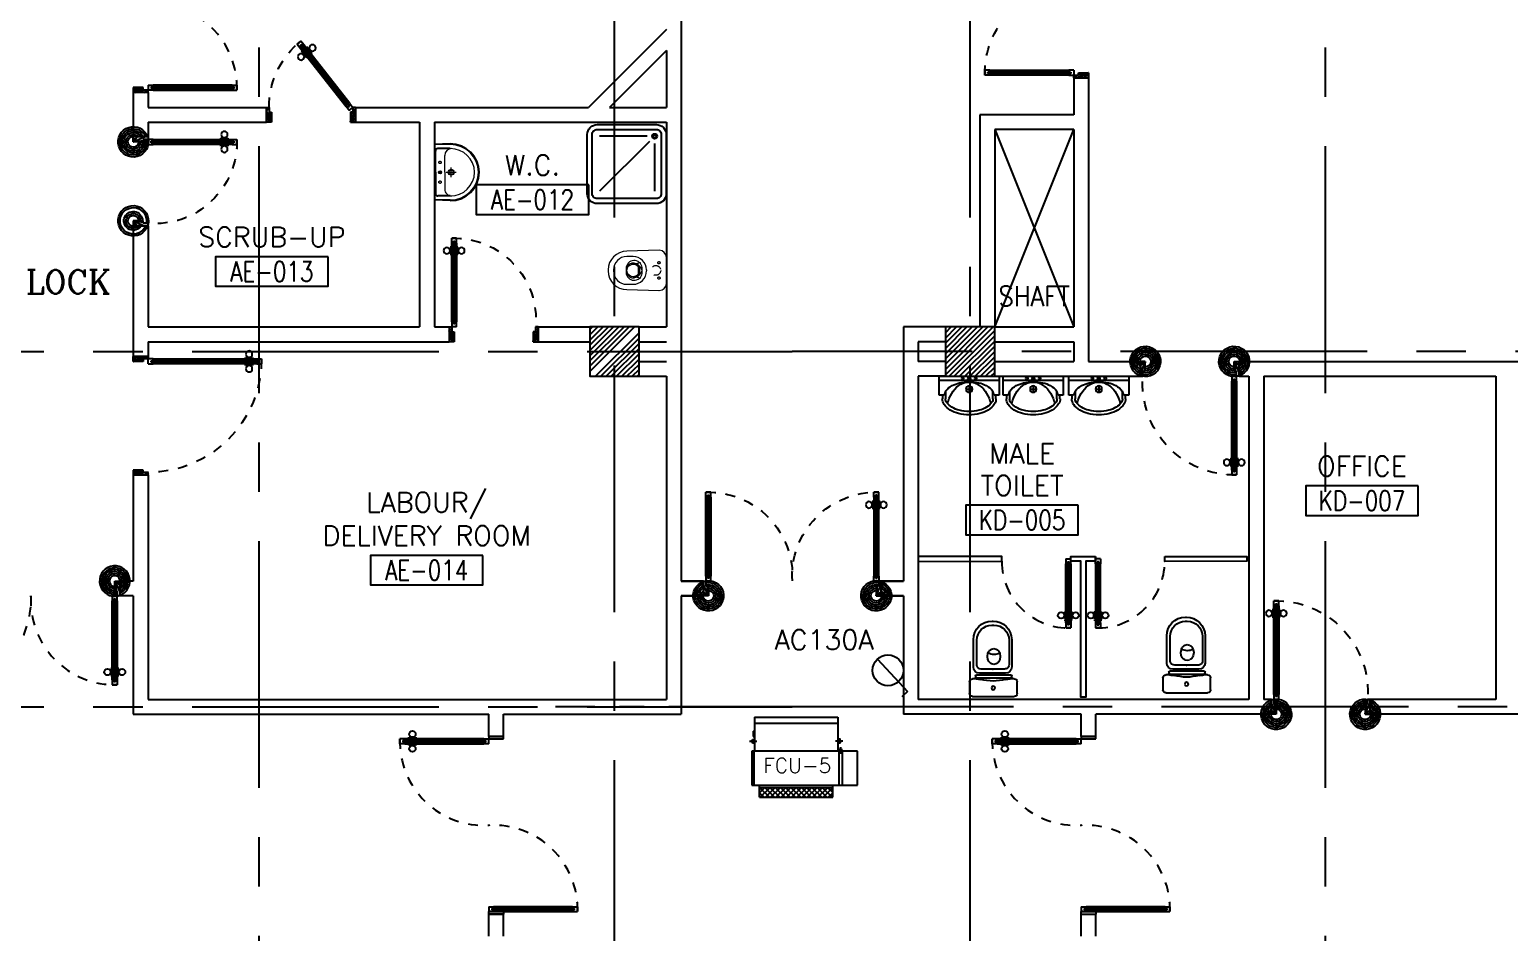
# Model space of a CAD drawing. Extents: x 417866.9 to 417960.2, y 43448 to 43538.2.
# Drawn here: x 417881.97 to 417896.96, y 43505.41 to 43514.56 of the extents above; entities that cross this region are included whole.
import ezdxf
from ezdxf.enums import TextEntityAlignment as Align

# ---------------------------------------------------------------- set-up
doc = ezdxf.new("R2010")
doc.units = 0
doc.header["$MEASUREMENT"] = 0
for name, pattern in [('CENTER', [2, 1.25, -0.25, 0.25, -0.25]), ('CENTERX2', [4, 2.5, -0.5, 0.5, -0.5]), ('DASHED', [0.75, 0.5, -0.25]), ('HIDDEN', [0.375, 0.25, -0.125]), ('HIDDEN2', [0.1875, 0.125, -0.0625])]:
    doc.linetypes.add(name, pattern=pattern)
doc.layers.get('0').update_dxf_attribs({"color": 11, "linetype": 'CONTINUOUS'})
for name, color, linetype in [('AXES', 11, 'CENTERX2'), ('AXES1', 11, 'CENTER'), ('COL', 11, 'CONTINUOUS'), ('DIM', 11, 'CONTINUOUS'), ('DOOR', 11, 'CONTINUOUS'), ('DOOR-DIM', 11, 'CONTINUOUS'), ('E-SOCKETS', 4, 'CONTINUOUS'), ('FCU', 7, 'CONTINUOUS'), ('FIX', 11, 'CONTINUOUS'), ('HAT', 11, 'CONTINUOUS'), ('PART', 11, 'CONTINUOUS'), ('RM-BOX', 11, 'CONTINUOUS'), ('RM-NAME', 11, 'CONTINUOUS'), ('RM-NO', 11, 'CONTINUOUS'), ('SCD', 2, 'CONTINUOUS'), ('SHAFTS', 11, 'CONTINUOUS'), ('SUNI-FUR', 11, 'CONTINUOUS'), ('TXT', 11, 'CONTINUOUS'), ('WALL', 11, 'CONTINUOUS')]:
    doc.layers.add(name, color=color, linetype=linetype)
doc.styles.add('ROMANC', font='romanc', dxfattribs={"height": 0.1})
doc.styles.add('ROMANS', font='ROMANS.shx', dxfattribs={"width": 0.6})

# ---------------------------------------------------------------- blocks, each defined once
blk = doc.blocks.new('RM1')
at = {"layer": 'RM-BOX'}
blk.add_lwpolyline([(570, -200), (-570, -200), (-570, -500), (570, -500)], close=True, dxfattribs=at)
at = {"layer": 'RM-NAME', "style": 'ROMANS'}
for tag, p in [('ROOMNAME1', (0, 324)), ('ROOMNAME2', (0, 0))]:
    blk.add_attdef(tag, text='', height=200, dxfattribs=at).set_placement(p, align=Align.MIDDLE)
at = {"layer": 'RM-NO', "style": 'ROMANS', "width": 0.8}
blk.add_attdef('ROOMNO', text='', height=200, dxfattribs=at).set_placement((0, -350), align=Align.MIDDLE)
blk = doc.blocks.new('A$C272A55A0')
at = {"layer": 'DOOR', "color": 0, "linetype": 'ByBlock'}
for p, q in [((0, 900), (0, 1050)), ((50, 1050), (0, 1050)), ((50, 950), (50, 1050)), ((1750, 950), (1750, 1050)), ((1750, 1050), (1800, 1050)), ((1800, 1050), (1800, 900)), ((0, 900), (25, 900)), ((25, 950), (50, 950)), ((25, 900), (25, 950)), ((75, 900), (25, 900)), ((25, 850), (25, 900)), ((75, 900), (75, 850)), ((1725, 900), (1775, 900)), ((1725, 900), (1725, 850)), ((1775, 950), (1750, 950)), ((1775, 900), (1775, 950)), ((1800, 900), (1775, 900)), ((1775, 850), (1775, 900)), ((42, 850), (25, 850)), ((58, 870), (42, 870)), ((42, 870), (42, 850)), ((58, 850), (58, 870)), ((75, 850), (58, 850)), ((1725, 850), (1742, 850)), ((1742, 870), (1758, 870)), ((1742, 850), (1742, 870)), ((1758, 870), (1758, 850)), ((1758, 850), (1775, 850)), ((1718, 160), (1709, 160)), ((1709, 95), (1709, 160)), ((1725, 173), (1718, 173)), ((1718, 173), (1718, 83)), ((1718, 95), (1718, 160)), ((1775, 173), (1782, 173)), ((1782, 173), (1782, 83)), ((1782, 160), (1791, 160)), ((1782, 95), (1782, 160)), ((1791, 95), (1791, 160)), ((25, 50), (42, 50)), ((25, 50), (25, 0)), ((25, 0), (75, 0)), ((75, 0), (25, 0)), ((42, 50), (42, 30)), ((42, 30), (58, 30)), ((58, 50), (75, 50)), ((58, 50), (58, 30)), ((75, 50), (75, 0)), ((1718, 95), (1709, 95)), ((1725, 83), (1718, 83)), ((1742, 50), (1725, 50)), ((1725, 50), (1725, 0)), ((1775, 0), (1725, 0)), ((1725, 0), (1775, 0)), ((1742, 50), (1742, 30)), ((1758, 30), (1742, 30)), ((1775, 50), (1758, 50)), ((1758, 50), (1758, 30)), ((1775, 83), (1782, 83)), ((1775, 50), (1775, 0)), ((1782, 95), (1791, 95))]:
    blk.add_line(p, q, dxfattribs=at)
at = {"layer": 'DOOR', "color": 9, "linetype": 'ByBlock'}
for p, q in [((50, 1050), (0, 1010)), ((50, 1050), (0, 937)), ((50, 1050), (37, 950)), ((1750, 1050), (1800, 1010)), ((1750, 1050), (1800, 937)), ((1750, 1050), (1763, 950))]:
    blk.add_line(p, q, dxfattribs=at)
at = {"layer": 'DOOR', "linetype": 'ByBlock'}
for p, q in [((25, 850), (25, 50)), ((42, 850), (42, 50)), ((58, 850), (58, 50)), ((75, 50), (75, 850)), ((1725, 50), (1725, 850)), ((1742, 850), (1742, 50)), ((1758, 850), (1758, 50)), ((1775, 850), (1775, 50))]:
    blk.add_line(p, q, dxfattribs=at)
at = {"layer": 'DOOR', "color": 0, "linetype": 'ByBlock'}
for centre in [(1676, 128), (1824, 128)]:
    blk.add_circle(centre, 32.4, dxfattribs=at)
at = {"layer": 'DOOR', "color": 9, "linetype": 'ByBlock'}
for centre, radius, start, end in [((50, 1050), 34.4, 180, 270), ((50, 1050), 14.4, 180, 270), ((1750, 1050), 14.4, 270, 0), ((1750, 1050), 34.4, 270, 0), ((50, 1050), 54.4, 203.2074, 270), ((50, 1050), 74.4, 227.7764, 270), ((50, 1050), 94.4, 238.0182, 270), ((50, 1050), 114, 244.0838, 257.3774), ((50, 1050), 134, 248.1598, 259.28), ((50, 1050), 154, 251.1053, 256.2858), ((1750, 1050), 54.4, 270, 336.7926), ((1750, 1050), 74.4, 270, 312.2236), ((1750, 1050), 94.4, 270, 301.9818), ((1750, 1050), 114, 282.6226, 295.9162), ((1750, 1050), 134, 280.72, 291.8402), ((1750, 1050), 154, 283.7142, 288.8947)]:
    blk.add_arc(centre, radius, start, end, dxfattribs=at)
at = {"layer": 'DOOR', "linetype": 'HIDDEN', "ltscale": 0.5}
for centre, start, end in [((50, 851), 268.3174, 3.2965), ((1750, 851), 176.7035, 271.6826)]:
    blk.add_arc(centre, 851, start, end, dxfattribs=at)
at = {"layer": 'WALL', "linetype": 'ByBlock'}
blk.add_line((1800, 900), (1800, 1050), dxfattribs=at)
blk = doc.blocks.new('COL50')
at = {"layer": 'COL'}
blk.add_lwpolyline([(-250, 250), (-250, -250), (250, -250), (250, 250)], close=True, dxfattribs=at)
blk = doc.blocks.new('*X104')
at = {"color": 0}
for p, q in [((193089, 55150), (193540, 55601)), ((193089, 55203), (193487, 55601)), ((193089, 55256), (193434, 55601)), ((193089, 55309), (193381, 55601)), ((193089, 55362), (193328, 55601)), ((193089, 55415), (193275, 55601)), ((193089, 55468), (193222, 55601)), ((193089, 55521), (193169, 55601)), ((193089, 55574), (193116, 55601)), ((193146, 55101), (193589, 55544)), ((193199, 55101), (193589, 55491)), ((193252, 55101), (193589, 55438)), ((193305, 55101), (193589, 55385)), ((193358, 55101), (193589, 55332)), ((193411, 55101), (193589, 55278)), ((193464, 55101), (193589, 55225)), ((193517, 55101), (193589, 55172)), ((193570, 55101), (193589, 55119))]:
    blk.add_line(p, q, dxfattribs=at)
blk = doc.blocks.new('*X58')
at = {"color": 0}
for p, q in [((84179, 55117), (84663, 55601)), ((84179, 55170), (84610, 55601)), ((84179, 55223), (84557, 55601)), ((84179, 55276), (84504, 55601)), ((84179, 55329), (84451, 55601)), ((84179, 55382), (84398, 55601)), ((84179, 55435), (84345, 55601)), ((84179, 55488), (84292, 55601)), ((84179, 55541), (84239, 55601)), ((84179, 55594), (84186, 55601)), ((84216, 55101), (84679, 55564)), ((84269, 55101), (84679, 55511)), ((84322, 55101), (84679, 55458)), ((84375, 55101), (84679, 55405)), ((84428, 55101), (84679, 55352)), ((84481, 55101), (84679, 55299)), ((84534, 55101), (84679, 55246)), ((84587, 55101), (84679, 55193)), ((84640, 55101), (84679, 55140))]:
    blk.add_line(p, q, dxfattribs=at)
blk = doc.blocks.new('DOOR90')
at = {"layer": 'DOOR', "color": 7, "linetype": 'ByBlock'}
for p, q in [((-150, 0), (0, 0)), ((-150, 0), (-150, -25)), ((0, -50), (-114, 0)), ((0, -50), (-40, 0)), ((0, -50), (0, 0)), ((-1000, -25), (-1050, -25)), ((-1050, -75), (-1050, -25)), ((-1050, -25), (-1050, -75)), ((-1000, -75), (-1050, -75)), ((-1000, -42), (-1020, -42)), ((-1020, -42), (-1020, -58)), ((-1000, -58), (-1020, -58)), ((-1000, -25), (-1000, -42)), ((-1000, -58), (-1000, -75)), ((-878, -18), (-968, -18)), ((-968, -25), (-968, -18)), ((-968, -75), (-968, -82)), ((-878, -82), (-968, -82)), ((-955, -9), (-890, -9)), ((-955, -18), (-955, -9)), ((-955, -18), (-890, -18)), ((-955, -82), (-890, -82)), ((-955, -82), (-955, -91)), ((-955, -91), (-890, -91)), ((-890, -18), (-890, -9)), ((-890, -82), (-890, -91)), ((-878, -25), (-878, -18)), ((-878, -75), (-878, -82)), ((-200, -25), (-150, -25)), ((-200, -42), (-200, -25)), ((-180, -42), (-200, -42)), ((-200, -58), (-180, -58)), ((-200, -75), (-200, -58)), ((-150, -75), (-200, -75)), ((-180, -58), (-180, -42)), ((-150, -25), (-100, -25)), ((-150, -75), (-150, -25)), ((-100, -25), (-100, -50)), ((0, -50), (-100, -37)), ((-100, -50), (0, -50)), ((-150, -875), (-100, -875)), ((-150, -900), (-150, -875)), ((0, -850), (-114, -900)), ((-100, -875), (-100, -850)), ((0, -850), (-100, -863)), ((-100, -850), (0, -850)), ((0, -850), (-40, -900)), ((0, -850), (0, -900)), ((-150, -900), (0, -900)), ((0, -900), (-150, -900))]:
    blk.add_line(p, q, dxfattribs=at)
at = {"layer": 'DOOR', "linetype": 'ByBlock'}
for p, q in [((-200, -25), (-1000, -25)), ((-200, -42), (-1000, -42)), ((-200, -58), (-1000, -58)), ((-1000, -75), (-200, -75))]:
    blk.add_line(p, q, dxfattribs=at)
at = {"layer": 'DOOR', "color": 7, "linetype": 'ByBlock'}
for centre in [(-923, 24), (-923, -124)]:
    blk.add_circle(centre, 32.4, dxfattribs=at)
for centre, radius, start, end in [((0, -50), 154, 161.1053, 166.2858), ((0, -50), 94.4, 148.0182, 180), ((0, -50), 134, 158.1598, 169.28), ((0, -50), 114, 154.0838, 167.3774), ((0, -50), 74.4, 137.7764, 180), ((0, -50), 54.4, 113.2074, 180), ((0, -50), 34.4, 90, 180), ((0, -50), 14.4, 90, 180), ((0, -850), 154, 193.7142, 198.8947), ((0, -850), 134, 190.72, 201.8402), ((0, -850), 94.4, 180, 211.9818), ((0, -850), 74.4, 180, 222.2236), ((0, -850), 54.4, 180, 246.7926), ((0, -850), 34.4, 180, 270), ((0, -850), 14.4, 180, 270)]:
    blk.add_arc(centre, radius, start, end, dxfattribs=at)
at = {"layer": 'DOOR', "linetype": 'HIDDEN', "ltscale": 0.5}
blk.add_arc((-222, -50), 828, 178.2701, 275.003, dxfattribs=at)
blk = doc.blocks.new('DOOR100')
at = {"layer": 'DOOR', "color": 7, "linetype": 'ByBlock'}
for p, q in [((-91, 1205), (-91, 1140)), ((-82, 1205), (-91, 1205)), ((-82, 1128), (-82, 1218)), ((-75, 1218), (-82, 1218)), ((-82, 1205), (-82, 1140)), ((-75, 1250), (-75, 1300)), ((-75, 1300), (-25, 1300)), ((-25, 1300), (-75, 1300)), ((-58, 1250), (-75, 1250)), ((-58, 1250), (-58, 1270)), ((-42, 1270), (-58, 1270)), ((-42, 1250), (-42, 1270)), ((-25, 1250), (-42, 1250)), ((-25, 1250), (-25, 1300)), ((-25, 1218), (-18, 1218)), ((-18, 1128), (-18, 1218)), ((-18, 1205), (-18, 1140)), ((-18, 1205), (-9, 1205)), ((-9, 1205), (-9, 1140)), ((-82, 1140), (-91, 1140)), ((-75, 1128), (-82, 1128)), ((-25, 1128), (-18, 1128)), ((-18, 1140), (-9, 1140)), ((-1200, 0), (-1200, 150)), ((-1200, 150), (-1175, 150)), ((-1200, 150), (-1200, 0)), ((-1175, 150), (-1175, 100)), ((-75, 200), (-58, 200)), ((-75, 150), (-75, 200)), ((-75, 150), (-25, 150)), ((-58, 200), (-58, 180)), ((-58, 180), (-42, 180)), ((-42, 200), (-25, 200)), ((-42, 180), (-42, 200)), ((-25, 200), (-25, 150)), ((0, 150), (-25, 150)), ((-25, 150), (-25, 100)), ((0, 0), (0, 150)), ((0, 150), (0, 0)), ((-1150, 0), (-1200, 114)), ((-1150, 0), (-1200, 40)), ((-1150, 0), (-1200, 0)), ((-1175, 100), (-1150, 100)), ((-1150, 0), (-1163, 100)), ((-1150, 100), (-1150, 0)), ((-50, 0), (0, 114)), ((-50, 100), (-50, 0)), ((-50, 0), (-37, 100)), ((-25, 100), (-50, 100)), ((-50, 0), (0, 40)), ((-50, 0), (0, 0))]:
    blk.add_line(p, q, dxfattribs=at)
at = {"layer": 'DOOR', "linetype": 'ByBlock'}
for p, q in [((-75, 1250), (-75, 200)), ((-58, 200), (-58, 1250)), ((-42, 200), (-42, 1250)), ((-25, 200), (-25, 1250))]:
    blk.add_line(p, q, dxfattribs=at)
at = {"layer": 'DOOR', "color": 7, "linetype": 'ByBlock'}
for centre in [(-124, 1173), (24, 1173)]:
    blk.add_circle(centre, 32.4, dxfattribs=at)
at = {"layer": 'DOOR', "linetype": 'HIDDEN', "ltscale": 0.5}
blk.add_arc((-25, 150), 1150, 90, 180, dxfattribs=at)
at = {"layer": 'DOOR', "color": 7, "linetype": 'ByBlock'}
for centre, radius, start, end in [((-1150, 0), 154, 103.7142, 108.8947), ((-50, 0), 154, 71.1053, 76.2858), ((-1150, 0), 134, 100.72, 111.8402), ((-1150, 0), 94.4, 90, 121.9818), ((-1150, 0), 74.4, 90, 132.2236), ((-1150, 0), 54.4, 90, 156.7926), ((-1150, 0), 34.4, 90, 180), ((-1150, 0), 14.4, 90, 180), ((-50, 0), 94.4, 58.0182, 90), ((-50, 0), 74.4, 47.7764, 90), ((-50, 0), 54.4, 23.2074, 90), ((-50, 0), 34.4, 0, 90), ((-50, 0), 14.4, 0, 90), ((-50, 0), 134, 68.1598, 79.28), ((-50, 0), 114, 64.0838, 77.3774)]:
    blk.add_arc(centre, radius, start, end, dxfattribs=at)
blk = doc.blocks.new('DOOR90C')
at = {"layer": 'DOOR', "color": 7, "linetype": 'ByBlock'}
for p, q in [((150, 900), (0, 900)), ((0, 900), (0, 875)), ((150, 850), (36, 900)), ((150, 850), (110, 900)), ((150, 850), (150, 900)), ((0, 875), (50, 875)), ((50, 875), (50, 850)), ((150, 850), (50, 863)), ((50, 850), (150, 850)), ((-641, 591), (-672, 552)), ((-672, 552), (-641, 591)), ((-633, 521), (-672, 552)), ((-602, 560), (-641, 591)), ((-638, 546), (-628, 559)), ((-622, 534), (-638, 546)), ((-633, 521), (-622, 534)), ((-613, 547), (-628, 559)), ((-613, 547), (-602, 560)), ((-607, 501), (-612, 495)), ((-541, 440), (-612, 495)), ((-602, 487), (-607, 480)), ((-607, 480), (-556, 440)), ((-602, 487), (-551, 447)), ((-577, 540), (-572, 546)), ((-501, 490), (-572, 546)), ((-562, 538), (-557, 545)), ((-562, 538), (-511, 498)), ((-557, 545), (-506, 505)), ((-511, 498), (-506, 505)), ((-506, 485), (-501, 490)), ((-551, 447), (-556, 440)), ((-537, 445), (-541, 440)), ((-29, 69), (-39, 56)), ((-39, 56), (0, 25)), ((-13, 57), (-29, 69)), ((-9, 95), (-19, 82)), ((-19, 82), (-3, 69)), ((-3, 69), (-13, 57)), ((31, 64), (-9, 95)), ((31, 64), (0, 25)), ((0, 0), (0, 25)), ((0, 25), (50, 25)), ((150, 50), (36, 0)), ((50, 50), (150, 50)), ((150, 50), (50, 37)), ((50, 25), (50, 50)), ((150, 50), (110, 0)), ((150, 50), (150, 0))]:
    blk.add_line(p, q, dxfattribs=at)
at = {"layer": 'DOOR', "linetype": 'ByBlock'}
for p, q in [((-641, 591), (-9, 95)), ((-39, 56), (-633, 521)), ((-29, 69), (-622, 534)), ((-19, 82), (-613, 547))]:
    blk.add_line(p, q, dxfattribs=at)
at = {"layer": 'DOOR', "color": 7, "linetype": 'ByBlock'}
for centre in [(-602, 435), (-511, 551)]:
    blk.add_circle(centre, 32.4, dxfattribs=at)
for centre, radius, start, end in [((150, 850), 154, 161.1053, 166.2858), ((150, 850), 134, 158.1598, 169.28), ((150, 850), 94.4, 148.0182, 180), ((150, 850), 74.4, 137.7764, 180), ((150, 850), 54.4, 113.2074, 180), ((150, 850), 34.4, 90, 180), ((150, 850), 14.4, 90, 180), ((150, 50), 134, 190.72, 201.8402), ((150, 50), 114, 192.6226, 205.9162), ((150, 50), 94.4, 180, 211.9818), ((150, 50), 74.4, 180, 222.2236), ((150, 50), 54.4, 180, 246.7926), ((150, 50), 34.4, 180, 270), ((150, 50), 14.4, 180, 270)]:
    blk.add_arc(centre, radius, start, end, dxfattribs=at)
at = {"layer": 'DOOR', "linetype": 'HIDDEN', "ltscale": 0.5}
blk.add_arc((2, 7), 868, 90.1618, 137.7823, dxfattribs=at)
blk = doc.blocks.new('2')
at = {"layer": 'SUNI-FUR', "linetype": 'Continuous'}
for p, q in [((0.014, 0.765), (0.004, 0.765)), ((0.016, 0.724), (-0.003, 0.724)), ((-0.185, 0.576), (-0.185, 0.3)), ((-0.159, 0.57), (-0.159, 0.32)), ((-0.005, 0.487), (-0.029, 0.481)), ((0.019, 0.481), (-0.005, 0.487)), ((0.168, 0.32), (0.168, 0.57)), ((0.203, 0.3), (0.203, 0.576)), ((-0.065, 0.438), (-0.07, 0.406)), ((-0.07, 0.406), (-0.065, 0.375)), ((-0.029, 0.331), (-0.005, 0.326)), ((-0.005, 0.326), (0.019, 0.331)), ((0.06, 0.406), (0.055, 0.438)), ((0.057, 0.377), (0.06, 0.406)), ((-0.211, 0.18), (-0.17, 0.18)), ((-0.186, 0.199), (-0.186, 0.208)), ((-0.176, 0.218), (0.172, 0.218)), ((0.172, 0.189), (-0.176, 0.189)), ((-0.122, 0.237), (0.009, 0.237)), ((-0.113, 0.279), (0.008, 0.279)), ((0.001, 0.279), (0.123, 0.279)), ((0.008, 0.279), (0.001, 0.279)), ((0.009, 0.237), (0.14, 0.237)), ((0.174, 0.18), (0.211, 0.18)), ((0.174, 0.18), (0.174, 0.18)), ((0.182, 0.208), (0.182, 0.199)), ((-0.241, 0.03), (-0.241, 0.15)), ((0.211, 0), (-0.211, 0)), ((0.241, 0.15), (0.241, 0.03))]:
    blk.add_line(p, q, dxfattribs=at)
blk.add_circle((0.002, 0.087), 0.0184, dxfattribs=at)
for centre, radius, start, end in [((0.004, 0.576), 0.189, 90, 180), ((0.014, 0.576), 0.189, 0, 90), ((-0.005, 0.57), 0.154, 90, 180), ((0.014, 0.57), 0.154, 0, 90), ((0.013, 0.412), 0.082, 141.0758, 161.504), ((0.002, 0.421), 0.0682, 117.1532, 141.0758), ((-0.012, 0.421), 0.0682, 38.9242, 62.8468), ((-0.023, 0.412), 0.082, 18.496, 38.9242), ((-0.122, 0.3), 0.063, 180, 270), ((-0.116, 0.322), 0.0432, 183.5129, 273.5129), ((0.013, 0.401), 0.082, 198.496, 218.9242), ((-0.007, 0.537), 0.112, 239.4234, 302.9162), ((0.002, 0.392), 0.0682, 218.9242, 242.8468), ((-0.012, 0.392), 0.0682, 297.1532, 321.0758), ((-0.029, 0.406), 0.0901, 321.0758, 341.504), ((0.125, 0.322), 0.0432, 266.4871, 356.4871), ((0.14, 0.3), 0.063, 270, 0), ((-0.211, 0.15), 0.03, 90, 180), ((-0.176, 0.208), 0.01, 90, 180), ((-0.176, 0.199), 0.01, 180, 270), ((-0.201, -0.252), 0.433, 79.7535, 85.8109), ((0.075, 1.126), 0.973, 258.1938, 265.7347), ((-0.07, 1.126), 0.973, 274.2653, 281.8062), ((0.206, -0.252), 0.433, 94.1891, 100.2465), ((0.172, 0.208), 0.01, 0, 90), ((0.172, 0.199), 0.01, 270, 0), ((0.211, 0.15), 0.03, 0, 90), ((-0.211, 0.03), 0.03, 180, 270), ((0.211, 0.03), 0.03, 270, 0)]:
    blk.add_arc(centre, radius, start, end, dxfattribs=at)
blk = doc.blocks.new('LAV1')
at = {"layer": 'FIX', "linetype": 'ByBlock', "ltscale": 0.3}
for p, q in [((-287, 210), (-280, 50)), ((-240, 210), (-240, 85)), ((240, 210), (240, 85)), ((287, 210), (280, 50)), ((0, 60), (-215, 60)), ((0, 60), (215, 60))]:
    blk.add_line(p, q, dxfattribs=at)
at = {"layer": 'FIX', "linetype": 'Continuous', "lineweight": 20}
for p, q in [((-280, 210), (-280, 50)), ((0, 155), (-170, 155)), ((0, 155), (170, 155)), ((280, 210), (280, 50)), ((0, 50), (-280, 50)), ((0, 50), (-247, 50)), ((0, 50), (280, 50)), ((0, 50), (247, 50))]:
    blk.add_line(p, q, dxfattribs=at)
at = {"layer": 'FIX', "linetype": 'DASHED', "lineweight": 20, "ltscale": 0.05}
for p, q in [((50, 220), (-50, 220)), ((0, 170), (0, 270)), ((0, 170), (0, 270))]:
    blk.add_line(p, q, dxfattribs=at)
at = {"layer": 'FIX', "lineweight": 20}
for p, q in [((16, 107), (-15, 107)), ((0, 92), (0, 123))]:
    blk.add_line(p, q, dxfattribs=at)
for centre, radius in [((0, 220), 29.5), ((0, 220), 22.5), ((0, 107), 15.5)]:
    blk.add_circle(centre, radius, dxfattribs=at)
at = {"layer": 'FIX', "linetype": 'HIDDEN', "lineweight": 20, "ltscale": 0.05}
for centre in [(-100, 107), (100, 107)]:
    blk.add_circle(centre, 12.4, dxfattribs=at)
at = {"layer": 'FIX', "linetype": 'ByBlock', "ltscale": 0.3}
for centre, radius, start, end in [((5, 212), 292, 90.9964, 180.3903), ((-5, 212), 292, 359.6097, 89.0036), ((-215, 85), 25, 180, 270), ((215, 85), 25, 270, 0)]:
    blk.add_arc(centre, radius, start, end, dxfattribs=at)
at = {"layer": 'FIX', "linetype": 'Continuous', "lineweight": 20}
for centre, radius, start, end in [((5, 212), 285, 91.0202, 180.4), ((5, 212), 245, 91.1813, 180.4657), ((-5, 212), 285, 359.6, 88.9798), ((-5, 212), 245, 359.5343, 88.8187), ((-170, 225), 70, 180, 270), ((170, 225), 70, 270, 0)]:
    blk.add_arc(centre, radius, start, end, dxfattribs=at)
blk = doc.blocks.new('WC1')
at = {"layer": 'FIX', "lineweight": 20}
for p, q in [((35, 204), (-293, 194)), ((-482, 5), (-482, -5)), ((-429, 5), (-429, -5)), ((-289, 24), (-295, 0)), ((-295, 0), (-289, -24)), ((-230, 141), (-293, 141)), ((-150, 76), (-245, 60)), ((-94, 5), (-94, -5)), ((108, 0), (108, 131)), ((108, -131), (108, 0)), ((-293, -141), (-230, -141)), ((-245, -60), (-150, -76)), ((-293, -194), (35, -204)), ((32, -204), (35, -204))]:
    blk.add_line(p, q, dxfattribs=at)
at = {"layer": 'FIX', "linetype": 'Continuous', "lineweight": 20}
blk.add_line((-175, -47), (-175, 45), dxfattribs=at)
at = {"layer": 'FIX', "linetype": 'HIDDEN2', "lineweight": 20, "ltscale": 0.3}
blk.add_circle((0, 0), 49.8, dxfattribs=at)
at = {"layer": 'FIX', "linetype": 'HIDDEN', "lineweight": 20, "ltscale": 0.05}
for centre in [(32, 78), (32, -77)]:
    blk.add_circle(centre, 11.6, dxfattribs=at)
at = {"layer": 'FIX', "lineweight": 20}
for centre, radius, start, end in [((-293, 5), 189, 90, 180), ((35, 131), 73, 360, 90), ((-293, 5), 136, 90, 180), ((-228, -7), 68.2, 128.9242, 152.8468), ((-219, -18), 82, 108.496, 128.9242), ((-230, 5), 136, 360, 90), ((-293, -5), 189, 180, 270), ((-293, -5), 136, 180, 270), ((-228, 7), 68.2, 207.1532, 231.0758), ((-219, 18), 82, 231.0758, 251.504), ((-230, -5), 136, 270, 0), ((35, -131), 73, 270, 0)]:
    blk.add_arc(centre, radius, start, end, dxfattribs=at)
at = {"layer": 'FIX', "linetype": 'Continuous', "lineweight": 20}
for centre, start, end in [((-198, 46), 357.6662, 91.6121), ((-197, -46), 268.3879, 2.3338)]:
    blk.add_arc(centre, 22.3, start, end, dxfattribs=at)
blk = doc.blocks.new('A$C24ED45A6')
at = {"layer": 'DOOR', "color": 0, "linetype": 'ByBlock'}
for p, q in [((909, 1055), (909, 990)), ((918, 1055), (909, 1055)), ((918, 978), (918, 1068)), ((925, 1068), (918, 1068)), ((918, 1055), (918, 990)), ((925, 1100), (925, 1150)), ((925, 1150), (975, 1150)), ((975, 1150), (925, 1150)), ((942, 1100), (925, 1100)), ((942, 1100), (942, 1120)), ((958, 1120), (942, 1120)), ((958, 1100), (958, 1120)), ((975, 1100), (958, 1100)), ((975, 1100), (975, 1150)), ((975, 1068), (982, 1068)), ((982, 978), (982, 1068)), ((982, 1055), (982, 990)), ((982, 1055), (991, 1055)), ((991, 1055), (991, 990)), ((918, 990), (909, 990)), ((925, 978), (918, 978)), ((975, 978), (982, 978)), ((982, 990), (991, 990)), ((0, 0), (0, 150)), ((0, 150), (25, 150)), ((25, 150), (25, 100)), ((925, 150), (925, 200)), ((925, 200), (942, 200)), ((925, 150), (975, 150)), ((942, 200), (942, 180)), ((942, 180), (958, 180)), ((958, 180), (958, 200)), ((958, 200), (975, 200)), ((975, 200), (975, 150)), ((1000, 150), (975, 150)), ((975, 150), (975, 100)), ((1000, 150), (1000, 0)), ((50, 0), (0, 0)), ((25, 100), (50, 100)), ((50, 100), (50, 0)), ((975, 100), (950, 100)), ((950, 100), (950, 0)), ((950, 0), (1000, 0))]:
    blk.add_line(p, q, dxfattribs=at)
at = {"layer": 'DOOR', "linetype": 'ByBlock'}
for p, q in [((925, 1100), (925, 200)), ((942, 200), (942, 1100)), ((958, 200), (958, 1100)), ((975, 200), (975, 1100))]:
    blk.add_line(p, q, dxfattribs=at)
at = {"layer": 'DOOR', "color": 9, "linetype": 'ByBlock'}
for p, q in [((50, 0), (0, 114)), ((50, 0), (0, 40)), ((50, 0), (37, 100)), ((950, 0), (1000, 114)), ((950, 0), (963, 100)), ((950, 0), (1000, 40))]:
    blk.add_line(p, q, dxfattribs=at)
at = {"layer": 'DOOR', "color": 0, "linetype": 'ByBlock'}
for centre in [(876, 1023), (1024, 1023)]:
    blk.add_circle(centre, 32.4, dxfattribs=at)
at = {"layer": 'DOOR', "linetype": 'HIDDEN', "ltscale": 0.5}
blk.add_arc((950, 222), 928, 88.456, 184.4816, dxfattribs=at)
at = {"layer": 'DOOR', "color": 9, "linetype": 'ByBlock'}
for centre, radius, start, end in [((50, 0), 154, 103.7142, 108.8947), ((950, 0), 154, 71.1053, 76.2858), ((50, 0), 134, 100.72, 111.8402), ((50, 0), 114, 102.6226, 115.9162), ((50, 0), 94.4, 90, 121.9818), ((50, 0), 74.4, 90, 132.2236), ((50, 0), 54.4, 90, 156.7926), ((50, 0), 34.4, 90, 180), ((50, 0), 14.4, 90, 180), ((950, 0), 94.4, 58.0182, 90), ((950, 0), 74.4, 47.7764, 90), ((950, 0), 54.4, 23.2074, 90), ((950, 0), 34.4, 0, 90), ((950, 0), 14.4, 0, 90), ((950, 0), 134, 68.1598, 79.28), ((950, 0), 114, 64.0838, 77.3774)]:
    blk.add_arc(centre, radius, start, end, dxfattribs=at)
at = {"layer": 'WALL'}
blk.add_line((1000, 0), (1000, 150), dxfattribs=at)
blk = doc.blocks.new('fe-door')
at = {"layer": 'DOOR', "color": 0, "linetype": 'ByBlock'}
for p, q in [((150, 1800), (0, 1800)), ((0, 1800), (0, 1775)), ((150, 1775), (150, 1800)), ((-900, 1775), (-900, 1725)), ((-900, 1725), (-900, 1775)), ((-850, 1775), (-900, 1775)), ((-850, 1725), (-900, 1725)), ((-870, 1758), (-870, 1742)), ((-850, 1758), (-870, 1758)), ((-850, 1742), (-870, 1742)), ((-850, 1775), (-850, 1758)), ((-850, 1742), (-850, 1725)), ((-818, 1775), (-818, 1782)), ((-728, 1782), (-818, 1782)), ((-818, 1725), (-818, 1718)), ((-728, 1718), (-818, 1718)), ((-805, 1782), (-805, 1791)), ((-805, 1791), (-740, 1791)), ((-805, 1782), (-740, 1782)), ((-805, 1718), (-805, 1709)), ((-805, 1718), (-740, 1718)), ((-805, 1709), (-740, 1709)), ((-740, 1782), (-740, 1791)), ((-740, 1718), (-740, 1709)), ((-728, 1775), (-728, 1782)), ((-728, 1725), (-728, 1718)), ((-50, 1758), (-50, 1775)), ((-50, 1775), (0, 1775)), ((-30, 1758), (-50, 1758)), ((-50, 1725), (-50, 1742)), ((-50, 1742), (-30, 1742)), ((0, 1725), (-50, 1725)), ((-30, 1742), (-30, 1758)), ((0, 1725), (0, 1775)), ((0, 1775), (150, 1775)), ((0, 75), (0, 25)), ((0, 75), (50, 75)), ((0, 0), (0, 25)), ((0, 25), (50, 25)), ((150, 25), (0, 25)), ((0, 0), (150, 0)), ((30, 58), (30, 42)), ((50, 58), (30, 58)), ((30, 42), (50, 42)), ((50, 75), (50, 58)), ((50, 42), (50, 25)), ((150, 25), (150, 0)), ((850, 58), (850, 75)), ((850, 75), (900, 75)), ((850, 58), (870, 58)), ((850, 25), (850, 42)), ((850, 42), (870, 42)), ((850, 25), (900, 25)), ((870, 42), (870, 58)), ((900, 25), (900, 75)), ((900, 75), (900, 25))]:
    blk.add_line(p, q, dxfattribs=at)
at = {"layer": 'DOOR', "linetype": 'ByBlock'}
for p, q in [((-50, 1775), (-850, 1775)), ((-50, 1758), (-850, 1758)), ((-50, 1742), (-850, 1742)), ((-850, 1725), (-50, 1725)), ((850, 75), (50, 75)), ((50, 58), (850, 58)), ((50, 42), (850, 42)), ((50, 25), (850, 25))]:
    blk.add_line(p, q, dxfattribs=at)
at = {"layer": 'DOOR', "color": 0, "linetype": 'ByBlock'}
for centre in [(-773, 1824), (-773, 1676)]:
    blk.add_circle(centre, 32.4, dxfattribs=at)
at = {"layer": 'DOOR', "linetype": 'HIDDEN', "ltscale": 0.5}
for centre, start, end in [((-49, 1750), 178.3174, 273.2965), ((49, 50), 358.3174, 93.2965)]:
    blk.add_arc(centre, 851, start, end, dxfattribs=at)
at = {"layer": 'WALL'}
for p, q in [((0, 1800), (150, 1800)), ((0, 0), (150, 0))]:
    blk.add_line(p, q, dxfattribs=at)
at = {"layer": 'WALL', "linetype": 'ByBlock'}
blk.add_line((0, 1800), (150, 1800), dxfattribs=at)
blk = doc.blocks.new('3')
at = {"layer": 'SUNI-FUR', "linetype": 'Continuous'}
for p, q in [((-0.304, 0), (-0.304, -0.192)), ((0.304, 0), (-0.304, 0)), ((0.304, -0.192), (0.304, 0)), ((0.304, -0.039), (-0.304, -0.039)), ((-0.254, -0.192), (-0.239, -0.15)), ((0.032, -0.13), (-0.032, -0.13)), ((0.016, -0.021), (-0.015, -0.021)), ((0, -0.005), (0, -0.037)), ((0, -0.098), (0, -0.162)), ((0.239, -0.15), (0.254, -0.192)), ((-0.304, -0.192), (-0.254, -0.192)), ((-0.271, -0.228), (-0.271, -0.192)), ((-0.239, -0.228), (-0.239, -0.15)), ((0.239, -0.15), (0.239, -0.228)), ((0.254, -0.192), (0.304, -0.192)), ((0.271, -0.192), (0.271, -0.228))]:
    blk.add_line(p, q, dxfattribs=at)
for centre, radius in [((-0.065, -0.021), 0.0124), ((0, -0.13), 0.0325), ((0, -0.021), 0.0155), ((0.065, -0.021), 0.0124)]:
    blk.add_circle(centre, radius, dxfattribs=at)
for centre, radius, start, end in [((-0.085, -0.267), 0.193, 117.0377, 142.6695), ((-0.028, -0.365), 0.307, 103.0865, 118.1878), ((0.054, -0.312), 0.27, 118.7422, 143.0578), ((-0.008, -0.528), 0.47, 89.0532, 100.9895), ((-0.012, -0.189), 0.13, 84.8536, 119.4454), ((0, -0.527), 0.469, 78.0637, 90), ((0.003, -0.228), 0.168, 61.4441, 91.1678), ((-0.04, -0.297), 0.25, 35.9608, 60.2764), ((0.034, -0.367), 0.306, 62.9623, 78.0637), ((0.085, -0.267), 0.193, 37.3305, 62.9623), ((-0.191, -0.235), 0.0807, 174.5539, 214.673), ((-0.083, -0.16), 0.212, 214.673, 239.0867), ((-0.187, -0.234), 0.0525, 173.0893, 213.2084), ((-0.083, -0.16), 0.18, 214.673, 239.0867), ((0.204, -0.373), 0.433, 163.2739, 167.375), ((0.104, -0.343), 0.328, 144.0392, 163.2739), ((-0.104, -0.343), 0.328, 16.7261, 35.9608), ((0.089, -0.171), 0.167, 300.9133, 325.327), ((0.089, -0.171), 0.2, 300.9133, 325.327), ((-0.204, -0.373), 0.433, 12.7359, 16.7261), ((0.171, -0.228), 0.068, 325.327, 0), ((0.171, -0.228), 0.101, 325.327, 0), ((-0.035, -0.081), 0.305, 239.0867, 256.0699), ((-0.035, -0.081), 0.272, 239.0867, 256.0699), ((0, 0.062), 0.452, 256.0699, 270), ((0, 0.062), 0.419, 256.0699, 270), ((0, 0.062), 0.419, 270, 283.9301), ((0, 0.062), 0.452, 270, 283.9301), ((0.035, -0.081), 0.272, 283.9301, 300.9133), ((0.035, -0.081), 0.305, 283.9301, 300.9133)]:
    blk.add_arc(centre, radius, start, end, dxfattribs=at)
blk = doc.blocks.new('*X226')
at = {"color": 0}
for p, q in [((16890, -2467), (16943, -2414)), ((16890, -2520), (16990, -2420)), ((16990, -2565), (16890, -2465)), ((16890, -2573), (16990, -2473)), ((16990, -2619), (16890, -2519)), ((16890, -2626), (16990, -2526)), ((16990, -2512), (16892, -2414)), ((16990, -2459), (16945, -2414)), ((16990, -2672), (16890, -2572)), ((16890, -2679), (16990, -2579)), ((16990, -2725), (16890, -2625)), ((16890, -2732), (16990, -2632)), ((16990, -2778), (16890, -2678)), ((16890, -2785), (16990, -2685)), ((16990, -2831), (16890, -2731)), ((16890, -2838), (16990, -2738)), ((16990, -2884), (16890, -2784)), ((16890, -2891), (16990, -2791)), ((16990, -2937), (16890, -2837)), ((16890, -2944), (16990, -2844)), ((16990, -2990), (16890, -2890)), ((16890, -2997), (16990, -2897)), ((16990, -3043), (16890, -2943)), ((16890, -3050), (16990, -2950)), ((16990, -3096), (16890, -2996)), ((16890, -3103), (16990, -3003)), ((16990, -3149), (16890, -3049)), ((16944, -3155), (16890, -3102)), ((16892, -3155), (16990, -3056)), ((16945, -3155), (16990, -3109))]:
    blk.add_line(p, q, dxfattribs=at)
blk = doc.blocks.new('WHE06')
at = {"color": 2}
for p, q in [((689, 621), (346, 621)), ((346, 621), (346, 469)), ((689, 469), (689, 621)), ((232, 452), (232, 422)), ((232, 452), (252, 452)), ((242, 472), (242, 399)), ((252, 452), (252, 422)), ((321, 458), (321, 438)), ((321, 458), (346, 458)), ((60, -422), (60, 422)), ((212, 437), (269, 437)), ((305, 448), (373, 448)), ((321, 438), (346, 438)), ((346, 430), (689, 430)), ((811, 371), (689, 371)), ((711, -371), (711, 371)), ((811, -371), (811, 371)), ((142, -437), (142, -422)), ((142, -437), (197, -437)), ((197, -437), (197, -422)), ((221, -437), (269, -437)), ((232, -452), (232, -422)), ((242, -472), (242, -399)), ((252, -452), (252, -422)), ((346, -430), (689, -430)), ((811, -371), (689, -371)), ((232, -452), (252, -452))]:
    blk.add_line(p, q, dxfattribs=at)
at = {"color": 6}
for p, q in [((346, 469), (346, -451)), ((689, 469), (346, 469)), ((689, -451), (689, 469)), ((0, -422), (0, 422)), ((0, 422), (346, 422)), ((0, -422), (346, -422)), ((346, -451), (689, -451))]:
    blk.add_line(p, q, dxfattribs=at)
at = {"color": 2}
blk.add_blockref('*X226', (-16179, 2784), dxfattribs=at)

msp = doc.modelspace()

# ---------------------------------------------------------------- linework, layer by layer
at = {"layer": 'AXES'}
for p, q in [((417887.8966, 43448.6529), (417887.8966, 43537.5491)), ((417891.4966, 43448.6529), (417891.4966, 43537.5491)), ((417895.0966, 43466.8743), (417895.0966, 43525.6943)), ((417884.2966, 43466.8743), (417884.2966, 43525.4443)), ((417867.6171, 43511.2943), (417889.6966, 43511.2943)), ((417959.5194, 43511.2943), (417889.6966, 43511.2943)), ((417867.6171, 43507.6943), (417889.6966, 43507.6943)), ((417947.9366, 43507.6943), (417889.6966, 43507.6943))]:
    msp.add_line(p, q, dxfattribs=at)
at = {"layer": 'AXES1'}
msp.add_line((417889.6966, 43507.6943), (417887.2966, 43507.6943), dxfattribs=at)
at = {"layer": 'DOOR', "linetype": 'ByBlock'}
for p, q in [((417892.468, 43509.1943), (417892.468, 43509.1443)), ((417892.468, 43509.1943), (417892.518, 43509.1943)), ((417892.485, 43509.1443), (417892.485, 43509.1643)), ((417892.485, 43509.1643), (417892.501, 43509.1643)), ((417892.501, 43509.1643), (417892.501, 43509.1443)), ((417892.518, 43509.1443), (417892.518, 43509.1943)), ((417892.768, 43509.1443), (417892.768, 43509.1943)), ((417892.818, 43509.1943), (417892.768, 43509.1943)), ((417892.785, 43509.1643), (417892.785, 43509.1443)), ((417892.801, 43509.1643), (417892.785, 43509.1643)), ((417892.801, 43509.1443), (417892.801, 43509.1643)), ((417892.818, 43509.1943), (417892.818, 43509.1443)), ((417892.468, 43508.5443), (417892.468, 43509.1443)), ((417892.468, 43509.1443), (417892.485, 43509.1443)), ((417892.485, 43509.1443), (417892.485, 43508.5443)), ((417892.501, 43509.1443), (417892.501, 43508.5443)), ((417892.501, 43509.1443), (417892.518, 43509.1443)), ((417892.518, 43509.1443), (417892.518, 43508.5443)), ((417892.768, 43509.1443), (417892.768, 43508.5443)), ((417892.785, 43509.1443), (417892.768, 43509.1443)), ((417892.785, 43509.1443), (417892.785, 43508.5443)), ((417892.801, 43509.1443), (417892.801, 43508.5443)), ((417892.818, 43509.1443), (417892.801, 43509.1443)), ((417892.818, 43508.5443), (417892.818, 43509.1443)), ((417892.4608, 43508.6541), (417892.4518, 43508.6541)), ((417892.4518, 43508.5893), (417892.4518, 43508.6541)), ((417892.4608, 43508.5893), (417892.4518, 43508.5893)), ((417892.4608, 43508.5893), (417892.4608, 43508.6541)), ((417892.468, 43508.5767), (417892.4608, 43508.5767)), ((417892.4608, 43508.5667), (417892.4608, 43508.5767)), ((417892.468, 43508.5667), (417892.4608, 43508.5667)), ((417892.518, 43508.5767), (417892.5252, 43508.5767)), ((417892.518, 43508.5667), (417892.5252, 43508.5667)), ((417892.5252, 43508.6541), (417892.5342, 43508.6541)), ((417892.5252, 43508.5893), (417892.5252, 43508.6541)), ((417892.5252, 43508.5893), (417892.5342, 43508.5893)), ((417892.5252, 43508.5667), (417892.5252, 43508.5767)), ((417892.5342, 43508.5893), (417892.5342, 43508.6541)), ((417892.7608, 43508.6541), (417892.7518, 43508.6541)), ((417892.7518, 43508.5893), (417892.7518, 43508.6541)), ((417892.7608, 43508.5893), (417892.7518, 43508.5893)), ((417892.7608, 43508.5893), (417892.7608, 43508.6541)), ((417892.768, 43508.5767), (417892.7608, 43508.5767)), ((417892.7608, 43508.5667), (417892.7608, 43508.5767)), ((417892.768, 43508.5667), (417892.7608, 43508.5667)), ((417892.818, 43508.5767), (417892.8252, 43508.5767)), ((417892.818, 43508.5667), (417892.8252, 43508.5667)), ((417892.8252, 43508.6541), (417892.8342, 43508.6541)), ((417892.8252, 43508.5893), (417892.8252, 43508.6541)), ((417892.8252, 43508.5893), (417892.8342, 43508.5893)), ((417892.8252, 43508.5667), (417892.8252, 43508.5767)), ((417892.8342, 43508.5893), (417892.8342, 43508.6541)), ((417892.485, 43508.5443), (417892.468, 43508.5443)), ((417892.468, 43508.5443), (417892.468, 43508.4943)), ((417892.485, 43508.5443), (417892.485, 43508.5243)), ((417892.518, 43508.5443), (417892.501, 43508.5443)), ((417892.501, 43508.5443), (417892.501, 43508.5243)), ((417892.518, 43508.5443), (417892.518, 43508.4943)), ((417892.768, 43508.5443), (417892.785, 43508.5443)), ((417892.768, 43508.5443), (417892.768, 43508.4943)), ((417892.768, 43508.4943), (417892.818, 43508.4943)), ((417892.818, 43508.4943), (417892.768, 43508.4943)), ((417892.785, 43508.5443), (417892.785, 43508.5243)), ((417892.785, 43508.5243), (417892.801, 43508.5243)), ((417892.801, 43508.5443), (417892.818, 43508.5443)), ((417892.801, 43508.5443), (417892.801, 43508.5243)), ((417892.818, 43508.5443), (417892.818, 43508.4943))]:
    msp.add_line(p, q, dxfattribs=at)
at = {"layer": 'DOOR', "color": 97, "linetype": 'ByBlock'}
for p, q in [((417892.518, 43508.4943), (417892.468, 43508.4943)), ((417892.468, 43508.4943), (417892.518, 43508.4943)), ((417892.501, 43508.5243), (417892.485, 43508.5243))]:
    msp.add_line(p, q, dxfattribs=at)
at = {"layer": 'DOOR', "linetype": 'ByBlock'}
for centre in [(417892.4195, 43508.6217), (417892.5665, 43508.6217), (417892.7195, 43508.6217), (417892.8665, 43508.6217)]:
    msp.add_circle(centre, 0.0324, dxfattribs=at)
at = {"layer": 'DOOR', "linetype": 'HIDDEN', "ltscale": 0.5}
for centre, start, end in [((417892.493, 43509.1689), 179.96077, 272.12255), ((417892.793, 43509.1689), 267.87745, 0.03923)]:
    msp.add_arc(centre, 0.675, start, end, dxfattribs=at)
at = {"layer": 'E-SOCKETS'}
for p, q in [((417890.5589, 43508.1785), (417890.8641, 43507.8506)), ((417890.8641, 43507.8506), (417890.8056, 43507.7962))]:
    msp.add_line(p, q, dxfattribs=at)
msp.add_circle((417890.6654, 43508.0641), 0.1562, dxfattribs=at)
at = {"layer": 'FIX'}
for p, q in [((417888.2269, 43513.4766), (417887.7446, 43513.4766)), ((417888.2489, 43513.4236), (417887.7446, 43512.9193)), ((417888.3019, 43513.4016), (417888.3019, 43512.9193))]:
    msp.add_line(p, q, dxfattribs=at)
for points in [[(417888.3196, 43512.7943), (417887.7196, 43512.7943, -0.4142136), (417887.6196, 43512.8943), (417887.6196, 43513.4943, -0.4142136), (417887.7196, 43513.5943), (417888.3196, 43513.5943, -0.4142136), (417888.4196, 43513.4943), (417888.4196, 43512.8943, -0.4142136)], [(417888.3196, 43512.8443), (417887.7196, 43512.8443, -0.4142136), (417887.6696, 43512.8943), (417887.6696, 43513.4943, -0.4142136), (417887.7196, 43513.5443), (417888.3196, 43513.5443, -0.4142136), (417888.3696, 43513.4943), (417888.3696, 43512.8943, -0.4142136)]]:
    msp.add_lwpolyline(points, format="xyb", close=True, dxfattribs=at)
for radius in [0.025, 0.015]:
    msp.add_circle((417888.3019, 43513.4766), radius, dxfattribs=at)
at = {"layer": 'PART'}
msp.add_line((417892.768, 43509.1693), (417892.768, 43509.2193), dxfattribs=at)
for points in [[(417890.9716, 43509.1693), (417891.818, 43509.1689), (417891.818, 43509.2193), (417890.9716, 43509.2193)], [(417892.768, 43509.2193), (417892.768, 43509.1693), (417892.668, 43509.1693), (417892.668, 43507.7923), (417892.618, 43507.7923), (417892.618, 43509.1693), (417892.518, 43509.1693), (417892.518, 43509.2193), (417892.768, 43509.2193)]]:
    msp.add_lwpolyline(points, dxfattribs=at)
msp.add_lwpolyline([(417893.468, 43509.2193), (417894.2986, 43509.2193), (417894.2986, 43509.1693), (417893.468, 43509.1689)], close=True, dxfattribs=at)
at = {"layer": 'SHAFTS'}
for p, q in [((417891.7466, 43511.5443), (417892.5466, 43513.5443)), ((417891.7466, 43513.5443), (417892.5466, 43511.5443))]:
    msp.add_line(p, q, dxfattribs=at)
at = {"layer": 'WALL'}
for p, q in [((417888.5716, 43525.0193), (417888.5716, 43508.9693)), ((417888.5716, 43525.0193), (417888.5716, 43508.9693)), ((417888.5716, 43525.0193), (417888.5716, 43508.9693)), ((417888.5716, 43524.6634), (417888.5716, 43508.9693)), ((417888.4216, 43514.5572), (417887.6337, 43513.7693)), ((417888.4216, 43514.3451), (417887.8459, 43513.7693)), ((417888.4216, 43514.3451), (417888.4216, 43513.7693)), ((417892.5466, 43514.0693), (417892.6966, 43514.0693)), ((417892.5466, 43514.0693), (417892.5466, 43513.6943)), ((417892.6966, 43514.0693), (417892.6966, 43511.1943)), ((417883.0216, 43513.9193), (417883.0216, 43513.4693)), ((417883.1716, 43513.9193), (417883.0216, 43513.9193)), ((417883.1716, 43513.9193), (417883.1716, 43513.7693)), ((417883.1716, 43513.7693), (417884.3716, 43513.7693)), ((417884.3716, 43513.7693), (417884.3716, 43513.6193)), ((417885.2716, 43513.7693), (417887.6337, 43513.7693)), ((417885.2716, 43513.7693), (417885.2716, 43513.6193)), ((417887.8459, 43513.7693), (417888.4216, 43513.7693)), ((417891.5966, 43513.6943), (417891.5966, 43511.5443)), ((417892.5466, 43513.6943), (417891.5966, 43513.6943)), ((417892.0966, 43513.6943), (417891.5966, 43513.6943)), ((417891.5966, 43513.6943), (417891.5966, 43511.5443)), ((417883.1716, 43513.6193), (417884.3716, 43513.6193)), ((417883.1716, 43513.6193), (417883.1716, 43513.4693)), ((417885.2716, 43513.6193), (417885.9216, 43513.6193)), ((417885.9216, 43513.6193), (417885.9216, 43511.5443)), ((417886.0716, 43513.6193), (417886.0716, 43511.5443)), ((417886.0716, 43513.6193), (417888.4216, 43513.6193)), ((417887.9351, 43513.6193), (417888.4216, 43513.6193)), ((417888.4216, 43513.6193), (417888.4216, 43511.5443)), ((417888.4216, 43513.6193), (417888.4216, 43511.5443)), ((417888.4216, 43513.6193), (417888.4216, 43511.5443)), ((417888.4216, 43513.6193), (417888.4216, 43511.5443)), ((417891.7466, 43513.5443), (417891.7466, 43511.5443)), ((417892.5466, 43513.5443), (417891.7466, 43513.5443)), ((417891.7466, 43513.5443), (417891.7466, 43511.5443)), ((417892.0966, 43513.5443), (417891.7466, 43513.5443)), ((417892.5466, 43513.5443), (417892.5466, 43511.5443)), ((417883.1716, 43513.4693), (417883.0216, 43513.4693)), ((417883.0216, 43512.5693), (417883.0216, 43511.2443)), ((417883.1716, 43512.5693), (417883.0216, 43512.5693)), ((417883.1716, 43512.5693), (417883.1716, 43511.5443)), ((417883.1716, 43511.5443), (417885.9216, 43511.5443)), ((417886.0716, 43511.5443), (417886.2216, 43511.5443)), ((417886.2216, 43511.5443), (417886.2216, 43511.3943)), ((417886.2216, 43511.5443), (417886.2216, 43511.3943)), ((417887.1216, 43511.5443), (417887.1216, 43511.3943)), ((417887.1216, 43511.5443), (417887.1216, 43511.3943)), ((417887.1216, 43511.5443), (417887.6466, 43511.5443)), ((417887.2966, 43511.5443), (417887.6466, 43511.5443)), ((417888.1466, 43511.5443), (417888.4216, 43511.5443)), ((417888.1466, 43511.5443), (417888.4216, 43511.5443)), ((417888.1466, 43511.5443), (417888.4216, 43511.5443)), ((417888.1466, 43511.5443), (417888.4216, 43511.5443)), ((417890.8216, 43511.5443), (417890.8216, 43508.9693)), ((417890.8216, 43511.5443), (417890.8216, 43508.9693)), ((417891.2466, 43511.5443), (417890.8216, 43511.5443)), ((417891.2466, 43511.5443), (417890.8216, 43511.5443)), ((417891.2466, 43511.5443), (417890.8216, 43511.5443)), ((417891.7466, 43511.5443), (417892.5466, 43511.5443)), ((417891.7466, 43511.5443), (417892.0966, 43511.5443)), ((417883.1716, 43511.3943), (417886.2216, 43511.3943)), ((417883.1716, 43511.3943), (417883.1716, 43511.2443)), ((417887.1216, 43511.3943), (417887.6466, 43511.3943)), ((417887.2966, 43511.3943), (417887.6466, 43511.3943)), ((417888.1466, 43511.3943), (417888.4216, 43511.3943)), ((417891.2466, 43511.3943), (417890.9716, 43511.3943)), ((417890.9716, 43511.3943), (417890.9716, 43511.1943)), ((417891.7466, 43511.3943), (417892.5466, 43511.3943)), ((417892.5466, 43511.3943), (417892.5466, 43511.1943)), ((417883.1716, 43511.2443), (417883.0216, 43511.2443)), ((417888.1466, 43511.1943), (417888.4216, 43511.1943)), ((417891.2466, 43511.1943), (417890.9716, 43511.1943)), ((417891.7466, 43511.1943), (417892.5466, 43511.1943)), ((417892.6966, 43511.1943), (417893.2216, 43511.1943)), ((417893.2216, 43511.1943), (417893.2216, 43511.0443)), ((417894.2216, 43511.1943), (417898.4466, 43511.1943)), ((417894.2216, 43511.0443), (417894.2216, 43511.1943)), ((417888.1466, 43511.0443), (417888.4216, 43511.0443)), ((417888.1466, 43511.0443), (417888.4216, 43511.0443)), ((417888.1466, 43511.0443), (417888.4216, 43511.0443)), ((417888.1466, 43511.0443), (417888.4216, 43511.0443)), ((417888.4216, 43511.0443), (417888.4216, 43507.7693)), ((417888.4216, 43511.0443), (417888.4216, 43507.7693)), ((417888.4216, 43511.0443), (417888.4216, 43507.7693)), ((417888.4216, 43511.0443), (417888.4216, 43507.7693)), ((417890.9716, 43511.0443), (417890.9716, 43507.7693)), ((417890.9716, 43511.0443), (417890.9716, 43507.7693)), ((417891.2466, 43511.0443), (417890.9716, 43511.0443)), ((417891.2466, 43511.0443), (417890.9716, 43511.0443)), ((417891.7466, 43511.0443), (417893.2216, 43511.0443)), ((417894.2216, 43511.0443), (417894.3216, 43511.0443)), ((417894.3216, 43511.0443), (417894.3216, 43507.7693)), ((417894.4716, 43511.0443), (417894.4716, 43507.7693)), ((417894.4716, 43511.0443), (417896.8216, 43511.0443)), ((417896.8216, 43511.0443), (417896.8216, 43507.7693)), ((417883.0216, 43510.0443), (417883.0216, 43508.9693)), ((417883.1716, 43510.0443), (417883.0216, 43510.0443)), ((417883.1716, 43510.0443), (417883.1716, 43507.7693)), ((417883.0216, 43508.9693), (417882.8841, 43508.9693)), ((417888.7966, 43508.9693), (417888.5716, 43508.9693)), ((417888.5716, 43508.9693), (417888.7966, 43508.9693)), ((417888.7966, 43508.9693), (417888.5716, 43508.9693)), ((417888.5716, 43508.9693), (417888.7966, 43508.9693)), ((417888.7966, 43508.9693), (417888.7966, 43508.8193)), ((417888.7966, 43508.9693), (417888.7966, 43508.8193)), ((417888.7966, 43508.9693), (417888.7966, 43508.8193)), ((417888.7966, 43508.9693), (417888.7966, 43508.8193)), ((417890.8216, 43508.9693), (417890.5966, 43508.9693)), ((417890.5966, 43508.9693), (417890.5966, 43508.8193)), ((417890.5966, 43508.9693), (417890.5966, 43508.8193)), ((417890.5966, 43508.9693), (417890.8216, 43508.9693)), ((417883.0216, 43508.8193), (417882.8841, 43508.8193)), ((417883.0216, 43508.8193), (417883.0216, 43507.6193)), ((417888.5716, 43508.8193), (417888.5716, 43507.6193)), ((417888.7966, 43508.8193), (417888.5716, 43508.8193)), ((417888.5716, 43508.8193), (417888.5716, 43507.6193)), ((417888.5716, 43508.8193), (417888.7966, 43508.8193)), ((417888.5716, 43508.8193), (417888.5716, 43507.6193)), ((417888.7966, 43508.8193), (417888.5716, 43508.8193)), ((417888.5716, 43508.8193), (417888.5716, 43507.6193)), ((417888.5716, 43508.8193), (417888.7966, 43508.8193)), ((417890.8216, 43508.8193), (417890.5966, 43508.8193)), ((417890.5966, 43508.8193), (417890.8216, 43508.8193)), ((417890.8216, 43508.8193), (417890.8216, 43507.6193)), ((417890.8216, 43508.8193), (417890.8216, 43507.6193)), ((417883.1716, 43507.7693), (417888.4216, 43507.7693)), ((417887.2966, 43507.7693), (417888.4216, 43507.7693)), ((417894.3216, 43507.7693), (417890.9716, 43507.7693)), ((417892.343, 43507.7693), (417890.9716, 43507.7693)), ((417894.548, 43507.7693), (417894.4716, 43507.7693)), ((417894.548, 43507.7693), (417894.548, 43507.6193)), ((417896.8216, 43507.7693), (417895.548, 43507.7693)), ((417895.548, 43507.7693), (417895.548, 43507.6193)), ((417883.0216, 43507.6193), (417886.6216, 43507.6193)), ((417886.6216, 43507.3943), (417886.6216, 43507.6193)), ((417886.7716, 43507.6193), (417888.5716, 43507.6193)), ((417886.7716, 43507.3943), (417886.7716, 43507.6193)), ((417887.2966, 43507.6193), (417888.5716, 43507.6193)), ((417892.6216, 43507.6193), (417890.8216, 43507.6193)), ((417892.0966, 43507.6193), (417890.8216, 43507.6193)), ((417892.6216, 43507.3943), (417892.6216, 43507.6193)), ((417892.7716, 43507.3943), (417892.7716, 43507.6193)), ((417894.548, 43507.6193), (417892.7716, 43507.6193)), ((417898.6716, 43507.6193), (417895.548, 43507.6193)), ((417886.7716, 43507.3943), (417886.6216, 43507.3943)), ((417892.6216, 43507.3943), (417892.7716, 43507.3943)), ((417886.6216, 43505.3693), (417886.6216, 43505.5943)), ((417886.7716, 43505.5943), (417886.6216, 43505.5943)), ((417886.7716, 43505.3693), (417886.7716, 43505.5943)), ((417892.6216, 43505.3693), (417892.6216, 43505.5943)), ((417892.6216, 43505.5943), (417892.7716, 43505.5943)), ((417892.7716, 43505.3693), (417892.7716, 43505.5943))]:
    msp.add_line(p, q, dxfattribs=at)

# ---------------------------------------------------------------- block references
at = {"layer": 'COL', "xscale": 0.001000000047497451, "yscale": 0.0009999999892897904, "zscale": 0.001}
for p in [(417887.8966, 43511.2943), (417891.4966, 43511.2943)]:
    msp.add_blockref('COL50', p, dxfattribs=at)
at = {"layer": 'DIM', "xscale": 0.001000000047497451, "yscale": 0.0009999999892897904, "zscale": 0.001}
for p in [(417886.6216, 43505.5943), (417892.6216, 43505.5943)]:
    msp.add_blockref('fe-door', p, dxfattribs=at)
at = {"layer": 'DOOR', "color": 0, "yscale": 0.0009999999892897904, "zscale": 0.001}
for name, p, xscale, rotation in [('A$C272A55A0', (417891.6463, 43514.0693), -0.0009999999892897904, 270), ('A$C272A55A0', (417884.072, 43513.9193), 0.0009999999892897904, 90), ('A$C24ED45A6', (417893.2216, 43511.1943), -0.001000000047497451, 180), ('A$C272A55A0', (417888.7966, 43509.8697), -0.001000000047497451, 180), ('A$C272A55A0', (417888.7966, 43509.8697), -0.001000000047497451, 180)]:
    msp.add_blockref(name, p, dxfattribs=dict(at, xscale=xscale, rotation=rotation))
for name, p, xscale in [('DOOR90', (417883.0216, 43513.4693), -0.001000000047497451), ('A$C272A55A0', (417881.0841, 43507.919), 0.001000000047497451), ('A$C24ED45A6', (417895.548, 43507.6193), -0.001000000047497451)]:
    msp.add_blockref(name, p, dxfattribs=dict(at, xscale=xscale))
at = {"layer": 'DOOR', "xscale": -0.0009999999892897904, "yscale": 0.0009999999892897904, "zscale": 0.001, "rotation": 270}
msp.add_blockref('DOOR100', (417883.0216, 43511.2443), dxfattribs=at)
at = {"layer": 'DOOR-DIM', "xscale": -0.0009999999892897904, "yscale": 0.0009999999892897904, "zscale": 0.001, "rotation": 90}
for name, p in [('DOOR90C', (417885.2716, 43513.7693)), ('DOOR90', (417886.2216, 43511.3943))]:
    msp.add_blockref(name, p, dxfattribs=at)
at = {"layer": 'FCU', "xscale": 0.001000002026557922, "yscale": 0.001000002026557922, "zscale": 0.001, "rotation": 270}
msp.add_blockref('WHE06', (417889.736, 43507.5899), dxfattribs=at)
at = {"layer": 'HAT', "xscale": 0.001000000047497451, "yscale": 0.0009999999892897904, "zscale": 0.001}
for p, values in [((417887.0643, 43513.1834), {'ROOMNO': 'AE-012', 'ROOMNAME2': 'W.C.'}), ((417884.4251, 43512.4561), {'ROOMNO': 'AE-013', 'ROOMNAME2': 'SCRUB-UP'}), ((417892.0232, 43509.9376), {'ROOMNO': 'KD-005', 'ROOMNAME2': 'TOILET', 'ROOMNAME1': 'MALE'}), ((417895.4657, 43510.1332), {'ROOMNO': 'KD-007', 'ROOMNAME2': 'OFFICE'}), ((417885.9932, 43509.4296), {'ROOMNO': 'AE-014', 'ROOMNAME2': 'DELIVERY ROOM', 'ROOMNAME1': 'LABOUR/'})]:
    msp.add_blockref('RM1', p, dxfattribs=at).add_auto_attribs(values)
for name, p in [('*X104', (417694.5581, 43455.9433)), ('*X58', (417807.0674, 43455.9433))]:
    msp.add_blockref(name, p, dxfattribs=at)
at = {"layer": 'SUNI-FUR', "xscale": -1}
for name, p in [('3', (417891.4878, 43511.0443)), ('3', (417892.1365, 43511.0443)), ('3', (417892.7999, 43511.0443)), ('2', (417891.7331, 43507.7989)), ('2', (417893.6917, 43507.8382))]:
    msp.add_blockref(name, p, dxfattribs=at)
at = {"layer": 'WALL', "xscale": 0.0009999999892897904, "yscale": 0.0009999999892897904, "zscale": 0.001, "rotation": 270}
msp.add_blockref('LAV1', (417886.0216, 43513.1112), dxfattribs=at)
at = {"layer": 'WALL', "xscale": 0.001000000047497451, "yscale": 0.0009999999892897904, "zscale": 0.001}
msp.add_blockref('WC1', (417888.3136, 43512.1169), dxfattribs=at)

# ---------------------------------------------------------------- texts
at = {"layer": 'E-SOCKETS', "style": 'ROMANS'}
msp.add_text('AC130A', height=0.2, dxfattribs=at).set_placement((417889.5165, 43508.2742))
at = {"layer": 'RM-NAME', "style": 'ROMANS', "width": 0.9}
msp.add_text('SHAFT', height=0.2, dxfattribs=at).set_placement((417892.1463, 43511.8556), align=Align.MIDDLE)
at = {"layer": 'SCD', "style": 'ROMANS', "width": 1}
msp.add_text('FCU-5', height=0.15, dxfattribs=at).set_placement((417889.7472, 43507.1008), align=Align.MIDDLE)
at = {"layer": 'TXT', "style": 'ROMANC'}
msp.add_text('AIR LOCK', height=0.24, dxfattribs=at).set_placement((417882.0068, 43512.0011), align=Align.MIDDLE)

doc.saveas('drawing.dxf')
